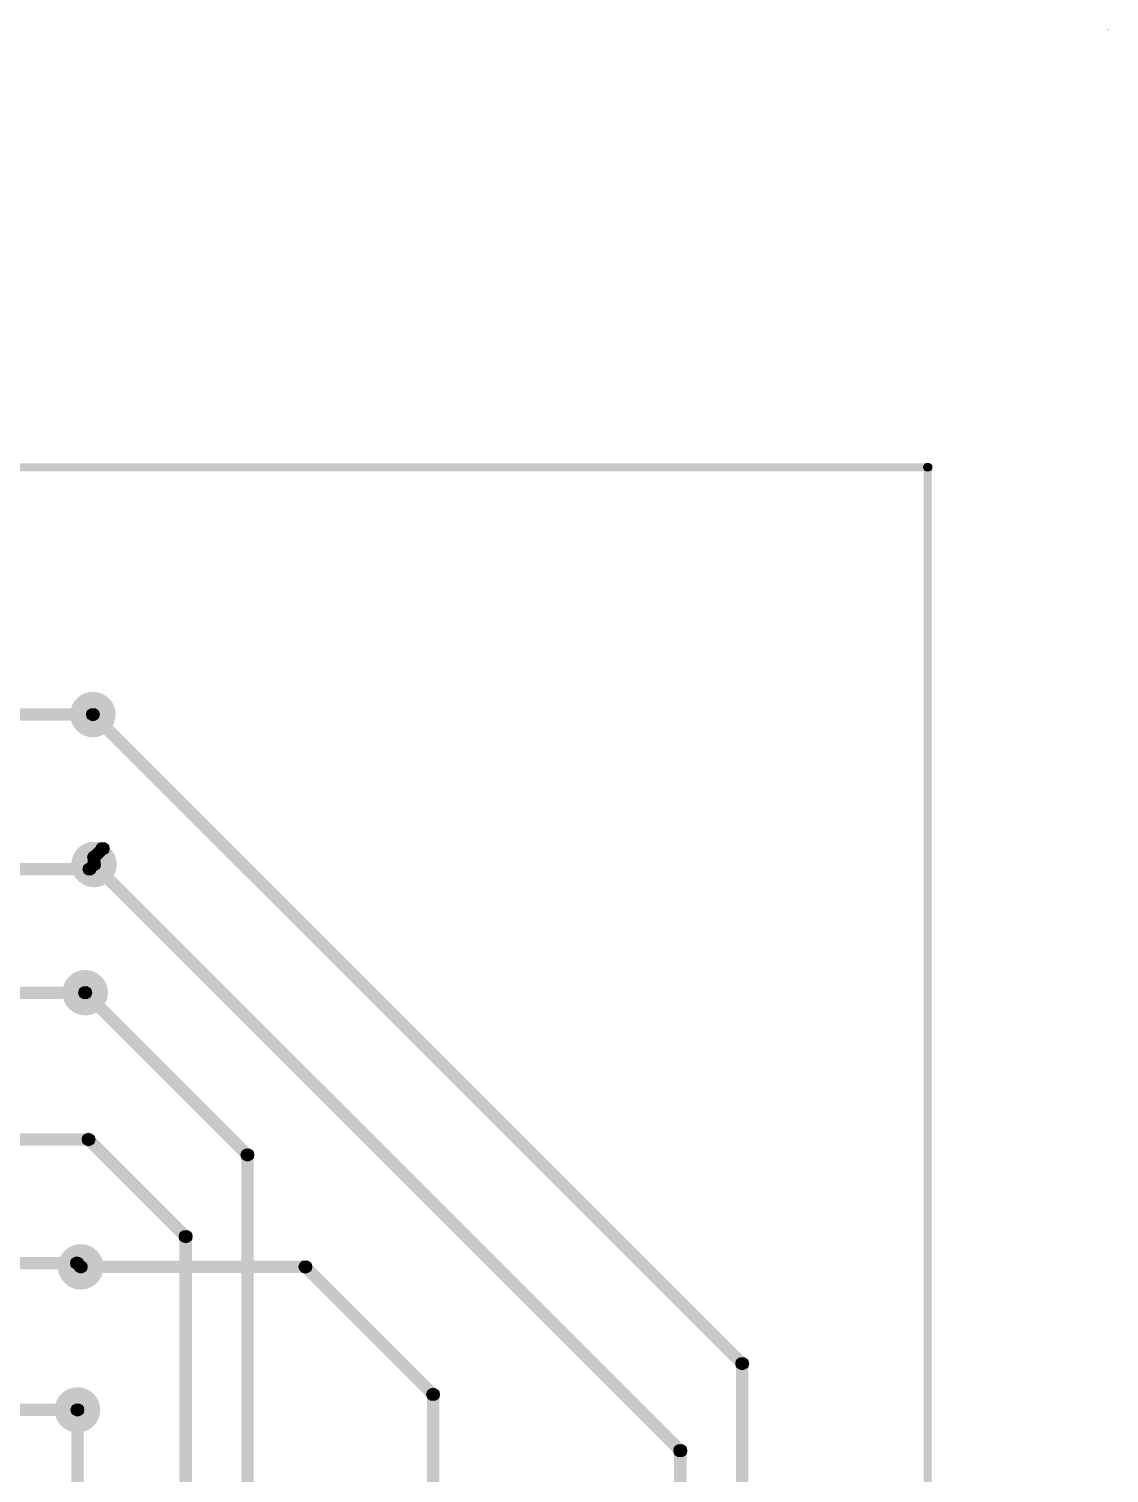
# Model space of a CAD drawing. Header units: millimetres. Extents: x 1.24 to 8.03, y 2.12 to 7.05.
# Drawn here: x 6.651 to 8.026, y 5.215 to 7.055 of the extents above; entities that cross this region are included whole.
import ezdxf

# ---------------------------------------------------------------- set-up
doc = ezdxf.new("R2010")
doc.units = ezdxf.units.MM
doc.header["$MEASUREMENT"] = 0
for name, color, linetype in [('BottomLayer', 5, 'Continuous'), ('BottomSolder', 6, 'Continuous'), ('KeepOutLayer', 6, 'Continuous'), ('Mechanical15', 56, 'Continuous'), ('TopLayer', 1, 'Continuous'), ('TopSolder', 216, 'Continuous'), ('ViaHoleLayer', 16, 'Continuous')]:
    doc.layers.add(name, color=color, linetype=linetype)

msp = doc.modelspace()

# ---------------------------------------------------------------- hatches: boundary and pattern name
at = {"layer": 'BottomLayer'}
h = msp.add_hatch(color=5, dxfattribs=at)
edge = h.paths.add_edge_path()
edge.add_arc((6.7323, 6.1811), 0.025, 0, 360)
for points in [[(6.3484, 6.1732), (6.3484, 6.189), (6.7323, 6.189), (6.7323, 6.1732)], [(6.3386, 5.9764), (6.3386, 5.9921), (6.7279, 5.9921), (6.7279, 5.9764)], [(6.7335, 5.9787), (6.7223, 5.9898), (6.7281, 5.9956), (6.7393, 5.9845)], [(6.3504, 5.8189), (6.3504, 5.8346), (6.7224, 5.8346), (6.7224, 5.8189)], [(6.7169, 5.8212), (6.728, 5.8323), (6.9347, 5.6256), (6.9236, 5.6145)], [(6.3484, 5.6319), (6.3484, 5.6476), (6.7267, 5.6476), (6.7267, 5.6319)], [(6.7211, 5.6342), (6.7323, 5.6453), (6.856, 5.5216), (6.8448, 5.5105)], [(6.937, 5.1181), (6.9213, 5.1181), (6.9213, 5.6201), (6.937, 5.6201)], [(6.8583, 5.1575), (6.8425, 5.1575), (6.8425, 5.5161), (6.8583, 5.5161)], [(6.3386, 5.4744), (6.3386, 5.4902), (6.712, 5.4902), (6.712, 5.4744)], [(6.7064, 5.4767), (6.7176, 5.4879), (6.7223, 5.4831), (6.7112, 5.472)]]:
    msp.add_hatch(color=5, dxfattribs=at).paths.add_polyline_path(points)
h = msp.add_hatch(color=5, dxfattribs=at)
edge = h.paths.add_edge_path()
edge.add_arc((6.7323, 6.1811), 0.00787, 0, 360)
h = msp.add_hatch(color=5, dxfattribs=at)
edge = h.paths.add_edge_path()
edge.add_arc((6.7337, 5.9901), 0.025, 0, 360)
h = msp.add_hatch(color=5, dxfattribs=at)
edge = h.paths.add_edge_path()
edge.add_arc((6.7337, 5.9901), 0.00787, 0, 360)
h = msp.add_hatch(color=5, dxfattribs=at)
edge = h.paths.add_edge_path()
edge.add_arc((6.7279, 5.9843), 0.00787, 0, 360)
h = msp.add_hatch(color=5, dxfattribs=at)
edge = h.paths.add_edge_path()
edge.add_arc((6.7279, 5.9843), 0.00787, 0, 360)
h = msp.add_hatch(color=5, dxfattribs=at)
edge = h.paths.add_edge_path()
edge.add_arc((6.7224, 5.8268), 0.025, 0, 360)
h = msp.add_hatch(color=5, dxfattribs=at)
edge = h.paths.add_edge_path()
edge.add_arc((6.7224, 5.8268), 0.00787, 0, 360)
h = msp.add_hatch(color=5, dxfattribs=at)
edge = h.paths.add_edge_path()
edge.add_arc((6.7224, 5.8268), 0.00787, 0, 360)
h = msp.add_hatch(color=5, dxfattribs=at)
edge = h.paths.add_edge_path()
edge.add_arc((6.7267, 5.6398), 0.00787, 0, 360)
h = msp.add_hatch(color=5, dxfattribs=at)
edge = h.paths.add_edge_path()
edge.add_arc((6.7267, 5.6398), 0.00787, 0, 360)
h = msp.add_hatch(color=5, dxfattribs=at)
edge = h.paths.add_edge_path()
edge.add_arc((6.9291, 5.6201), 0.00787, 0, 360)
h = msp.add_hatch(color=5, dxfattribs=at)
edge = h.paths.add_edge_path()
edge.add_arc((6.9291, 5.6201), 0.00787, 0, 360)
h = msp.add_hatch(color=5, dxfattribs=at)
edge = h.paths.add_edge_path()
edge.add_arc((6.8504, 5.5161), 0.00787, 0, 360)
h = msp.add_hatch(color=5, dxfattribs=at)
edge = h.paths.add_edge_path()
edge.add_arc((6.8504, 5.5161), 0.00787, 0, 360)
h = msp.add_hatch(color=5, dxfattribs=at)
edge = h.paths.add_edge_path()
edge.add_arc((6.7168, 5.4775), 0.025, 0, 360)
h = msp.add_hatch(color=5, dxfattribs=at)
edge = h.paths.add_edge_path()
edge.add_arc((6.712, 5.4823), 0.00787, 0, 360)
h = msp.add_hatch(color=5, dxfattribs=at)
edge = h.paths.add_edge_path()
edge.add_arc((6.712, 5.4823), 0.00787, 0, 360)
h = msp.add_hatch(color=5, dxfattribs=at)
edge = h.paths.add_edge_path()
edge.add_arc((6.7168, 5.4775), 0.00787, 0, 360)
h = msp.add_hatch(color=5, dxfattribs=at)
edge = h.paths.add_edge_path()
edge.add_arc((6.7126, 5.2953), 0.025, 0, 360)
at = {"layer": 'BottomSolder'}
h = msp.add_hatch(color=6, dxfattribs=at)
edge = h.paths.add_edge_path()
edge.add_arc((6.7323, 6.1811), 0.029, 0, 360)
h = msp.add_hatch(color=6, dxfattribs=at)
edge = h.paths.add_edge_path()
edge.add_arc((6.7337, 5.9901), 0.029, 0, 360)
h = msp.add_hatch(color=6, dxfattribs=at)
edge = h.paths.add_edge_path()
edge.add_arc((6.7224, 5.8268), 0.029, 0, 360)
h = msp.add_hatch(color=6, dxfattribs=at)
edge = h.paths.add_edge_path()
edge.add_arc((6.7168, 5.4775), 0.029, 0, 360)
h = msp.add_hatch(color=6, dxfattribs=at)
edge = h.paths.add_edge_path()
edge.add_arc((6.7126, 5.2953), 0.029, 0, 360)
at = {"layer": 'KeepOutLayer'}
for points in [[(1.4961, 6.4911), (1.4961, 6.5011), (7.7953, 6.5011), (7.7953, 6.4911)], [(7.7903, 6.4961), (7.8003, 6.4961), (7.8003, 2.126), (7.7903, 2.126)]]:
    msp.add_hatch(color=6, dxfattribs=at).paths.add_polyline_path(points)
h = msp.add_hatch(color=6, dxfattribs=at)
edge = h.paths.add_edge_path()
edge.add_arc((7.7953, 6.4961), 0.005, 0, 360)
h = msp.add_hatch(color=6, dxfattribs=at)
edge = h.paths.add_edge_path()
edge.add_arc((7.7953, 6.4961), 0.005, 0, 360)
at = {"layer": 'Mechanical15'}
h = msp.add_hatch(color=56, dxfattribs=at)
edge = h.paths.add_edge_path()
edge.add_arc((8.0242, 7.0525), 0.00005, 0, 360)
msp.add_hatch(color=56, dxfattribs=at).paths.add_polyline_path([(8.0242, 7.0524), (8.0242, 7.0525), (8.0262, 7.0545), (8.0262, 7.0544)])
h = msp.add_hatch(color=56, dxfattribs=at)
edge = h.paths.add_edge_path()
edge.add_arc((8.0262, 7.0545), 0.00005, 0, 360)
at = {"layer": 'TopLayer'}
h = msp.add_hatch(color=1, dxfattribs=at)
edge = h.paths.add_edge_path()
edge.add_arc((6.7323, 6.1811), 0.025, 0, 360)
h = msp.add_hatch(color=1, dxfattribs=at)
edge = h.paths.add_edge_path()
edge.add_arc((6.7323, 6.1811), 0.00787, 0, 360)
for points in [[(6.7267, 6.1755), (6.7379, 6.1867), (7.5646, 5.3599), (7.5535, 5.3488)], [(6.7393, 5.9938), (6.7281, 6.0049), (6.7391, 6.0159), (6.7502, 6.0047)], [(6.7416, 5.9901), (6.7258, 5.9901), (6.7258, 5.9993), (6.7416, 5.9993)], [(6.7281, 5.9845), (6.7393, 5.9956), (7.4859, 5.249), (7.4747, 5.2379)], [(6.7168, 5.4697), (6.7168, 5.4854), (7.0028, 5.4854), (7.0028, 5.4697)], [(6.9972, 5.472), (7.0083, 5.4831), (7.1709, 5.3205), (7.1598, 5.3094)], [(7.5669, 4.8819), (7.5512, 4.8819), (7.5512, 5.3543), (7.5669, 5.3543)], [(6.3386, 5.2874), (6.3386, 5.3031), (6.7126, 5.3031), (6.7126, 5.2874)], [(7.1732, 4.9122), (7.1575, 4.9122), (7.1575, 5.315), (7.1732, 5.315)], [(6.7205, 4.9622), (6.7047, 4.9622), (6.7047, 5.2953), (6.7205, 5.2953)], [(7.4882, 4.9606), (7.4724, 4.9606), (7.4724, 5.2434), (7.4882, 5.2434)]]:
    msp.add_hatch(color=1, dxfattribs=at).paths.add_polyline_path(points)
h = msp.add_hatch(color=1, dxfattribs=at)
edge = h.paths.add_edge_path()
edge.add_arc((6.7447, 6.0103), 0.00787, 0, 360)
h = msp.add_hatch(color=1, dxfattribs=at)
edge = h.paths.add_edge_path()
edge.add_arc((6.7337, 5.9901), 0.025, 0, 360)
h = msp.add_hatch(color=1, dxfattribs=at)
edge = h.paths.add_edge_path()
edge.add_arc((6.7337, 5.9993), 0.00787, 0, 360)
h = msp.add_hatch(color=1, dxfattribs=at)
edge = h.paths.add_edge_path()
edge.add_arc((6.7337, 5.9993), 0.00787, 0, 360)
h = msp.add_hatch(color=1, dxfattribs=at)
edge = h.paths.add_edge_path()
edge.add_arc((6.7337, 5.9901), 0.00787, 0, 360)
h = msp.add_hatch(color=1, dxfattribs=at)
edge = h.paths.add_edge_path()
edge.add_arc((6.7337, 5.9901), 0.00787, 0, 360)
h = msp.add_hatch(color=1, dxfattribs=at)
edge = h.paths.add_edge_path()
edge.add_arc((6.7224, 5.8268), 0.025, 0, 360)
h = msp.add_hatch(color=1, dxfattribs=at)
edge = h.paths.add_edge_path()
edge.add_arc((6.7168, 5.4775), 0.025, 0, 360)
h = msp.add_hatch(color=1, dxfattribs=at)
edge = h.paths.add_edge_path()
edge.add_arc((6.7168, 5.4775), 0.00787, 0, 360)
h = msp.add_hatch(color=1, dxfattribs=at)
edge = h.paths.add_edge_path()
edge.add_arc((7.0028, 5.4775), 0.00787, 0, 360)
h = msp.add_hatch(color=1, dxfattribs=at)
edge = h.paths.add_edge_path()
edge.add_arc((7.0028, 5.4775), 0.00787, 0, 360)
h = msp.add_hatch(color=1, dxfattribs=at)
edge = h.paths.add_edge_path()
edge.add_arc((7.5591, 5.3543), 0.00787, 0, 360)
h = msp.add_hatch(color=1, dxfattribs=at)
edge = h.paths.add_edge_path()
edge.add_arc((7.5591, 5.3543), 0.00787, 0, 360)
h = msp.add_hatch(color=1, dxfattribs=at)
edge = h.paths.add_edge_path()
edge.add_arc((6.7126, 5.2953), 0.025, 0, 360)
h = msp.add_hatch(color=1, dxfattribs=at)
edge = h.paths.add_edge_path()
edge.add_arc((7.1654, 5.315), 0.00787, 0, 360)
h = msp.add_hatch(color=1, dxfattribs=at)
edge = h.paths.add_edge_path()
edge.add_arc((7.1654, 5.315), 0.00787, 0, 360)
h = msp.add_hatch(color=1, dxfattribs=at)
edge = h.paths.add_edge_path()
edge.add_arc((6.7126, 5.2953), 0.00787, 0, 360)
h = msp.add_hatch(color=1, dxfattribs=at)
edge = h.paths.add_edge_path()
edge.add_arc((6.7126, 5.2953), 0.00787, 0, 360)
h = msp.add_hatch(color=1, dxfattribs=at)
edge = h.paths.add_edge_path()
edge.add_arc((7.4803, 5.2434), 0.00787, 0, 360)
h = msp.add_hatch(color=1, dxfattribs=at)
edge = h.paths.add_edge_path()
edge.add_arc((7.4803, 5.2434), 0.00787, 0, 360)
at = {"layer": 'TopSolder'}
h = msp.add_hatch(color=216, dxfattribs=at)
edge = h.paths.add_edge_path()
edge.add_arc((6.7323, 6.1811), 0.029, 0, 360)
h = msp.add_hatch(color=216, dxfattribs=at)
edge = h.paths.add_edge_path()
edge.add_arc((6.7337, 5.9901), 0.029, 0, 360)
h = msp.add_hatch(color=216, dxfattribs=at)
edge = h.paths.add_edge_path()
edge.add_arc((6.7224, 5.8268), 0.029, 0, 360)
h = msp.add_hatch(color=216, dxfattribs=at)
edge = h.paths.add_edge_path()
edge.add_arc((6.7168, 5.4775), 0.029, 0, 360)
h = msp.add_hatch(color=216, dxfattribs=at)
edge = h.paths.add_edge_path()
edge.add_arc((6.7126, 5.2953), 0.029, 0, 360)
at = {"layer": 'ViaHoleLayer'}
h = msp.add_hatch(color=16, dxfattribs=at)
edge = h.paths.add_edge_path()
edge.add_arc((6.7323, 6.1811), 0.014, 0, 360)
h = msp.add_hatch(color=16, dxfattribs=at)
edge = h.paths.add_edge_path()
edge.add_arc((6.7337, 5.9901), 0.014, 0, 360)
h = msp.add_hatch(color=16, dxfattribs=at)
edge = h.paths.add_edge_path()
edge.add_arc((6.7224, 5.8268), 0.014, 0, 360)
h = msp.add_hatch(color=16, dxfattribs=at)
edge = h.paths.add_edge_path()
edge.add_arc((6.7168, 5.4775), 0.014, 0, 360)
h = msp.add_hatch(color=16, dxfattribs=at)
edge = h.paths.add_edge_path()
edge.add_arc((6.7126, 5.2953), 0.014, 0, 360)

# ---------------------------------------------------------------- linework, layer by layer
at = {"layer": 'BottomLayer'}
for centre in [(6.7323, 6.1811), (6.7337, 5.9901), (6.7279, 5.9843), (6.7279, 5.9843), (6.7224, 5.8268), (6.7224, 5.8268), (6.7267, 5.6398), (6.7267, 5.6398), (6.9291, 5.6201), (6.9291, 5.6201), (6.8504, 5.5161), (6.8504, 5.5161), (6.712, 5.4823), (6.712, 5.4823), (6.7168, 5.4775)]:
    msp.add_circle(centre, 0.00787, dxfattribs=at)
at = {"layer": 'KeepOutLayer'}
msp.add_circle((7.7953, 6.4961), 0.005, dxfattribs=at)
msp.add_circle((7.7953, 6.4961), 0.005, dxfattribs=at)
at = {"layer": 'Mechanical15'}
for centre in [(8.0242, 7.0525), (8.0262, 7.0545)]:
    msp.add_circle(centre, 0.00005, dxfattribs=at)
at = {"layer": 'TopLayer'}
for centre in [(6.7323, 6.1811), (6.7447, 6.0103), (6.7337, 5.9993), (6.7337, 5.9993), (6.7337, 5.9901), (6.7337, 5.9901), (6.7168, 5.4775), (7.0028, 5.4775), (7.0028, 5.4775), (7.5591, 5.3543), (7.5591, 5.3543), (7.1654, 5.315), (7.1654, 5.315), (6.7126, 5.2953), (6.7126, 5.2953), (7.4803, 5.2434), (7.4803, 5.2434)]:
    msp.add_circle(centre, 0.00787, dxfattribs=at)

doc.saveas('drawing.dxf')
